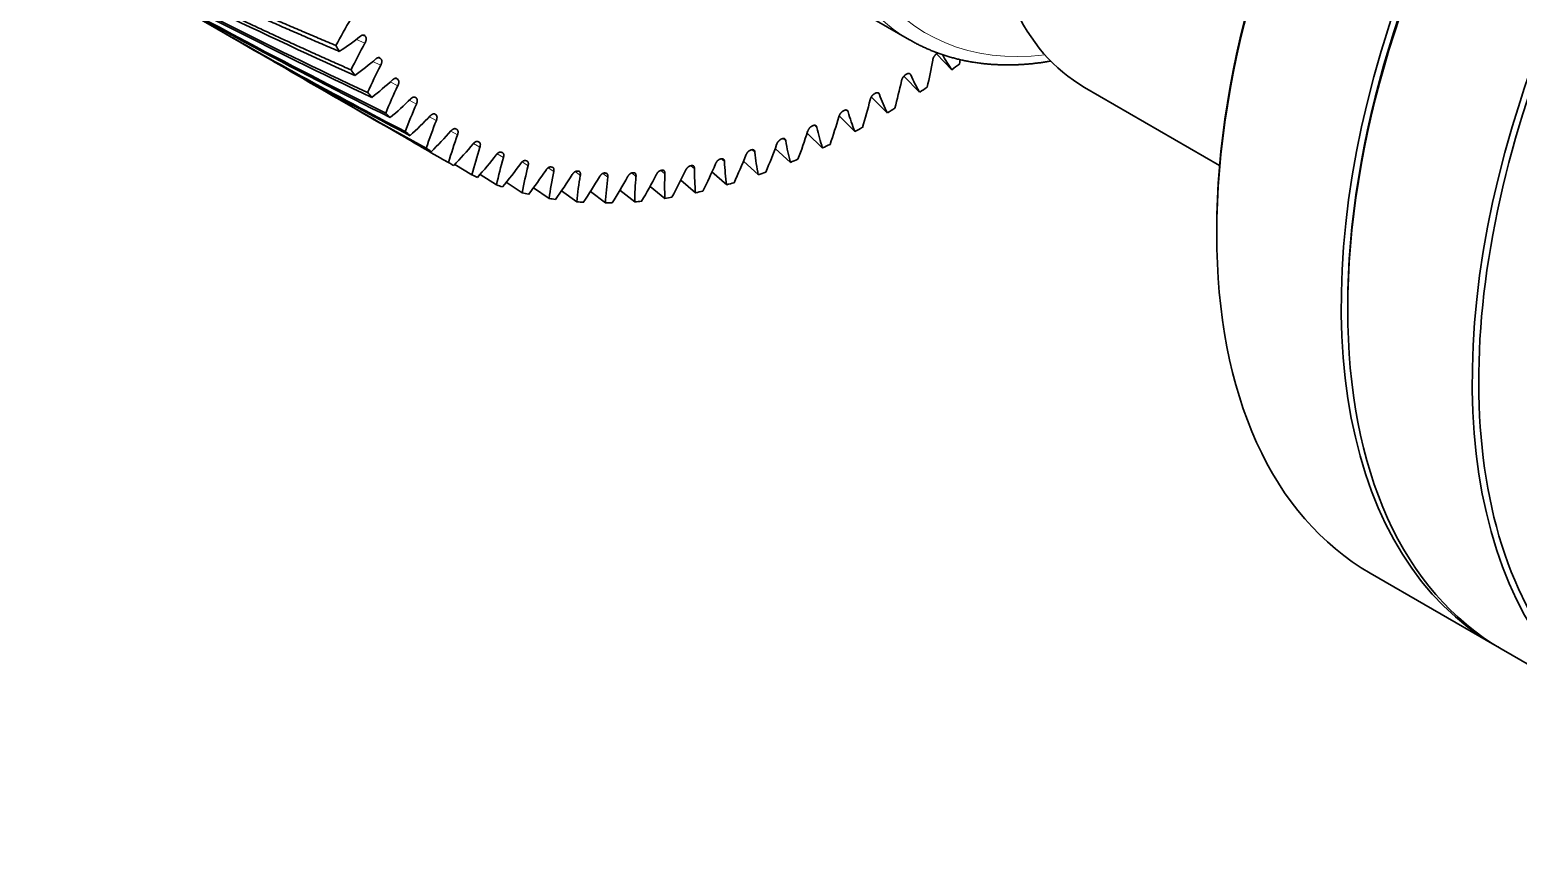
# Model space of a CAD drawing. Extents: x 228 to 1870, y -35 to 994.
# Drawn here: x 822.6 to 983.3, y 735.2 to 823.6 of the extents above; entities that cross this region are included whole.
import ezdxf

# ---------------------------------------------------------------- set-up
doc = ezdxf.new("R2010")
doc.units = 0
doc.layers.get('0').update_dxf_attribs({"lineweight": 13})

# ---------------------------------------------------------------- blocks, each defined once
blk = doc.blocks.new('BLOCK15')
at = {"color": 7, "lineweight": 35}
for p, q in [((60.89, -98.66), (74.68, -106.62)), ((-2.24, -104.21), (0.84, -105.99)), ((15.93, -106.26), (15.9, -106.21)), ((15.96, -106.31), (15.93, -106.26)), ((17.59, -108.67), (17.56, -108.62)), ((17.63, -108.72), (17.59, -108.67)), ((77.63, -108.11), (77.56, -108.15)), ((79.24, -109.85), (77.59, -108.13)), ((77.7, -108.06), (77.63, -108.11)), ((77.72, -108.04), (77.7, -108.06)), ((80.14, -108.76), (80.05, -109.25)), ((19.42, -110.89), (19.38, -110.84)), ((75.76, -112.28), (74.06, -110.54)), ((74.28, -110.37), (74.21, -110.41)), ((74.35, -110.32), (74.28, -110.37)), ((11.03, -111.87), (14.11, -113.65)), ((19.45, -110.93), (19.42, -110.89)), ((70.92, -112.43), (70.85, -112.47)), ((70.99, -112.39), (70.92, -112.43)), ((93.56, -111.75), (108.14, -120.17)), ((21.39, -112.89), (21.35, -112.86)), ((21.43, -112.93), (21.39, -112.89)), ((72.27, -114.51), (70.54, -112.78)), ((23.46, -114.66), (23.43, -114.64)), ((23.5, -114.69), (23.46, -114.66)), ((23.55, -114.73), (23.5, -114.69)), ((68.77, -116.51), (67.06, -114.84)), ((67.55, -114.28), (67.48, -114.31)), ((67.62, -114.24), (67.55, -114.28)), ((25.71, -116.24), (25.7, -116.24)), ((25.76, -116.27), (25.71, -116.24)), ((25.81, -116.3), (25.76, -116.27)), ((60.93, -117.3), (60.86, -117.32)), ((65.28, -118.3), (63.61, -116.71)), ((64.2, -115.91), (64.13, -115.94)), ((64.27, -115.88), (64.2, -115.91)), ((28.15, -117.63), (28.09, -117.61)), ((28.2, -117.66), (28.15, -117.63)), ((28.21, -117.66), (28.2, -117.66)), ((30.66, -118.77), (30.6, -118.75)), ((30.71, -118.79), (30.66, -118.77)), ((30.74, -118.8), (30.71, -118.79)), ((57.56, -118.51), (57.49, -118.54)), ((57.63, -118.49), (57.56, -118.51)), ((61.8, -119.86), (60.16, -118.34)), ((60.86, -117.32), (60.8, -117.35)), ((24.89, -119.87), (24.3, -119.53)), ((24.3, -119.53), (25.03, -119.95)), ((27.42, -121.2), (25.58, -120.08)), ((33.29, -119.67), (33.23, -119.66)), ((33.34, -119.69), (33.29, -119.67)), ((36.02, -120.35), (35.97, -120.34)), ((36.08, -120.36), (36.02, -120.35)), ((51.07, -120.21), (51.01, -120.22)), ((51.14, -120.19), (51.07, -120.21)), ((54.29, -119.47), (54.23, -119.49)), ((54.36, -119.46), (54.29, -119.47)), ((58.35, -121.19), (56.74, -119.73)), ((30.08, -122.29), (28.31, -121.16)), ((32.86, -123.14), (31.14, -121.99)), ((38.86, -120.79), (38.81, -120.78)), ((38.92, -120.8), (38.86, -120.79)), ((41.8, -121), (41.74, -120.99)), ((41.86, -121), (41.8, -121)), ((44.82, -120.97), (44.75, -120.97)), ((44.88, -120.96), (44.82, -120.97)), ((47.91, -120.7), (47.85, -120.71)), ((47.98, -120.7), (47.91, -120.7)), ((51.56, -123.13), (49.97, -121.78)), ((54.93, -122.28), (53.34, -120.88)), ((35.75, -123.75), (34.07, -122.58)), ((38.75, -124.11), (37.1, -122.92)), ((41.83, -124.23), (40.21, -123.01)), ((45, -124.11), (43.4, -122.85)), ((48.25, -123.74), (46.66, -122.44)), ((107.83, -127.17), (107.83, -127.58)), ((121.98, -135.33), (121.98, -135.74)), ((124.4, -164.2), (137.84, -171.96)), ((138.55, -172.37), (151.98, -180.12))]:
    blk.add_line(p, q, dxfattribs=at)
at = {"color": 7, "lineweight": 13}
for p, q in [((14.96, -106.57), (15.88, -106.98)), ((15.56, -106.13), (15.96, -106.31)), ((15.66, -106.1), (15.9, -106.21)), ((16.71, -108.97), (17.58, -109.37)), ((17.27, -108.55), (17.63, -108.72)), ((17.37, -108.53), (17.56, -108.62)), ((19.14, -110.78), (19.45, -110.93)), ((19.23, -110.77), (19.38, -110.84)), ((74.65, -110.26), (74.8, -110.41)), ((18.61, -111.17), (19.43, -111.57)), ((71.24, -112.33), (71.42, -112.51)), ((20.65, -113.15), (21.43, -113.56)), ((21.16, -112.8), (21.43, -112.93)), ((21.24, -112.8), (21.35, -112.86)), ((22.83, -114.93), (23.58, -115.33)), ((23.34, -114.61), (23.55, -114.73)), ((23.4, -114.62), (23.46, -114.66)), ((67.82, -114.19), (68.04, -114.4)), ((25.15, -116.48), (25.87, -116.89)), ((25.66, -116.22), (25.81, -116.3)), ((25.69, -116.23), (25.71, -116.24)), ((61.03, -117.27), (61.31, -117.53)), ((64.42, -115.84), (64.67, -116.08)), ((27.59, -117.81), (28.29, -118.22)), ((57.67, -118.48), (57.98, -118.76)), ((30.16, -118.91), (30.83, -119.33)), ((32.85, -119.79), (33.49, -120.21)), ((35.65, -120.43), (36.26, -120.85)), ((51.06, -120.21), (51.45, -120.53)), ((54.34, -119.46), (54.69, -119.76)), ((38.56, -120.85), (39.13, -121.26)), ((41.56, -121.04), (42.09, -121.43)), ((44.65, -120.99), (45.14, -121.37)), ((47.82, -120.72), (48.26, -121.07))]:
    blk.add_line(p, q, dxfattribs=at)
at = {"color": 7, "lineweight": 35}
for centre, radius, start, end in [((262.1, 440.75), 604.15, 242.40945, 245.83422), ((267.88, 425.95), 594.21, 241.46392, 244.93711), ((270.01, 422.31), 592.11, 241.17856, 244.66182), ((277.14, 410.55), 585.48, 240.22692, 243.74352), ((279.75, 407.91), 584.5, 240.00815, 243.4622), ((288.73, 399.82), 581.99, 240.00269, 242.52605), ((61.14, -132.44), 54.56, 149.0524, 152.4872), ((291.66, 397.77), 581.68, 240.00182, 242.24141), ((-6.18, -78.48), 35.16, 303.2742, 307.8778), ((63.27, -133.42), 54.27, 150.8409, 154.2881), ((15.7, -106.32), 0.226, 31.624, 65.8995), ((300.83, 390.07), 579.6, 239.41757, 240.00013), ((-7.19, -79.91), 37.63, 305.7258, 310.1255), ((17.38, -108.76), 0.222, 36.699, 65.005), ((36.25, -102), 41.48, 346.4243, 350.5478), ((90.06, -101.97), 13.38, 207.8404, 216.0424), ((65.23, -134.04), 53.66, 152.6327, 156.1059), ((19.22, -110.99), 0.217, 41.8629, 63.9965), ((74.49, -110.55), 0.341, 23.5856, 43.7807), ((88.21, -104.7), 14.58, 203.0711, 211.3525), ((301.09, 390.54), 580.13, 240.00054, 241.29907), ((-8.09, -81.3), 40.06, 308.0651, 312.285), ((67.01, -134.33), 52.75, 154.4347, 157.9478), ((71.1, -112.62), 0.341, 18.8892, 43.6847), ((30.93, -102.23), 43.76, 344.3838, 348.3624), ((303.88, 388.24), 579.54, 239.9994, 241.01359), ((-8.83, -82.67), 42.41, 310.3053, 314.3678), ((68.62, -134.32), 51.55, 156.2542, 159.8216), ((21.2, -113.01), 0.214, 47.1038, 62.8968), ((25.82, -102.19), 45.91, 342.4037, 346.2571), ((86.46, -107.3), 15.92, 199.1049, 206.9149), ((-9.39, -84.03), 44.64, 312.4583, 316.3841), ((70.05, -134.01), 50.08, 158.0984, 161.7351), ((20.95, -101.9), 47.89, 340.4748, 344.2215), ((67.71, -114.49), 0.343, 14.3509, 43.5524), ((84.86, -109.77), 17.45, 195.3794, 202.7267), ((314.1, 382.41), 579.6, 239.41812, 239.99991), ((-9.74, -85.39), 46.72, 314.5354, 318.3436), ((71.32, -133.45), 48.37, 159.975, 163.6968), ((16.37, -101.39), 49.66, 338.5885, 342.2454), ((64.32, -116.14), 0.346, 9.9807, 43.409), ((83.41, -112.13), 19.15, 191.8818, 198.7854), ((-9.83, -86.76), 48.62, 316.5468, 320.2552), ((72.44, -132.66), 46.45, 161.892, 165.7158), ((80.94, -116.55), 23.07, 185.5067, 191.6054), ((12.11, -100.68), 51.2, 336.7366, 340.32), ((82.11, -114.39), 21.03, 188.5965, 195.0826), ((-9.65, -88.14), 50.3, 318.5022, 322.1275), ((73.43, -131.66), 44.35, 163.8579, 167.8016), ((-9.15, -89.53), 51.74, 320.4104, 323.9683), ((74.32, -130.47), 42.1, 165.8818, 169.9647), ((33.28, -119.89), 0.214, 56.9745, 73.5315), ((36.04, -120.57), 0.218, 55.8925, 78.7617), ((51.2, -120.43), 0.245, 52.4993, 103.5618), ((4.66, -98.77), 53.47, 333.1057, 336.5867), ((54.44, -119.7), 0.251, 52.4123, 108.2032), ((79.9, -118.62), 25.24, 182.5951, 188.3383), ((8.2, -99.8), 52.47, 334.9115, 338.4364), ((-8.33, -90.93), 52.91, 322.2798, 325.7853), ((75.13, -129.13), 39.74, 167.9733, 172.2163), ((-7.14, -92.33), 53.78, 324.1184, 327.5857), ((75.88, -127.64), 37.31, 170.1429, 174.5687), ((38.9, -121.02), 0.222, 54.8894, 83.9198), ((-5.57, -93.72), 54.35, 325.9337, 329.3767), ((76.62, -126.03), 34.83, 172.4021, 177.035), ((41.86, -121.22), 0.227, 54.0162, 88.9879), ((-3.61, -95.07), 54.61, 327.733, 331.1653), ((44.9, -121.2), 0.232, 53.3075, 93.9523), ((77.36, -124.32), 32.36, 174.7631, 179.6295), ((-1.26, -96.38), 54.54, 329.5235, 332.9585), ((48.01, -120.93), 0.238, 52.8004, 98.8011), ((78.14, -122.51), 29.91, 177.2391, 182.3673), ((1.5, -97.62), 54.16, 331.312, 334.7632), ((78.98, -120.6), 27.53, 179.8447, 185.2647)]:
    blk.add_arc(centre, radius, start, end, dxfattribs=at)
at = {"color": 7, "lineweight": 13}
for centre, major_axis, start_param, end_param in [((102.18, -58.99), (27.5, 47.63), 0, 3.141633), ((103.24, -59.6), (-26.75, -46.33), 2.733504, 6.691274)]:
    blk.add_ellipse(centre, major_axis=major_axis, ratio=0.57735, start_param=start_param, end_param=end_param, dxfattribs=at)
at = {"color": 7, "lineweight": 35}
for centre, major_axis, start_param, end_param in [((192.33, -111.04), (-39.75, -68.85), 2.356194, 7.068583), ((164.4, -94.92), (-40, -69.28), 3.926991, 5.497787), ((164.05, -94.71), (39.75, 68.85), 0.785398, 2.356194), ((177.84, -102.67), (40, 69.28), 0.785398, 3.141633), ((178.54, -103.08), (-40, -69.28), 3.926991, 5.497787), ((178.19, -102.88), (39.75, 68.85), 0.785398, 2.356194), ((191.98, -110.84), (40, 69.28), 0.785398, 3.141633), ((118.56, -68.45), (-25, -43.3), 5.497787, 6.283225), ((70.71, -40.82), (45.68, 79.13), 2.81363, 2.826187), ((70.71, -40.82), (45.68, 79.13), 4.059434, 4.071991), ((70.71, -40.82), (45.68, 79.13), 2.867795, 2.880352), ((70.71, -40.82), (45.68, 79.13), 2.921961, 2.934517), ((70.71, -40.82), (45.68, 79.13), 4.005269, 4.017825), ((70.71, -40.82), (45.68, 79.13), 3.951103, 3.96366), ((70.71, -40.82), (45.68, 79.13), 2.976126, 2.988683), ((70.71, -40.82), (45.68, 79.13), 3.030292, 3.042848), ((70.71, -40.82), (45.68, 79.13), 3.896938, 3.909494), ((70.71, -40.82), (45.68, 79.13), 3.084457, 3.097014), ((70.71, -40.82), (45.68, 79.13), 3.842772, 3.855329), ((70.71, -40.82), (45.68, 79.13), 3.138622, 3.141593), ((70.71, -40.82), (45.68, 79.13), 3.141593, 3.151179), ((70.71, -40.82), (45.68, 79.13), 3.788607, 3.801164), ((70.71, -40.82), (45.68, 79.13), 3.192788, 3.205344), ((70.71, -40.82), (45.68, 79.13), 3.680276, 3.692833), ((70.71, -40.82), (45.68, 79.13), 3.734442, 3.746998), ((70.71, -40.82), (45.68, 79.13), 3.246953, 3.25951), ((70.71, -40.82), (45.68, 79.13), 3.301119, 3.313675), ((70.71, -40.82), (45.68, 79.13), 3.571946, 3.584502), ((70.71, -40.82), (45.68, 79.13), 3.626111, 3.638667), ((70.71, -40.82), (45.68, 79.13), 3.355284, 3.36784), ((70.71, -40.82), (45.68, 79.13), 3.409449, 3.422006), ((70.71, -40.82), (45.68, 79.13), 3.463615, 3.476171), ((70.71, -40.82), (45.68, 79.13), 3.51778, 3.530337), ((164.4, -94.92), (-40, -69.28), 5.497787, 6.283225), ((178.54, -103.08), (-40, -69.28), 5.497787, 6.283225), ((177.84, -102.67), (40, 69.28), 3.141633, 3.150432)]:
    blk.add_ellipse(centre, major_axis=major_axis, ratio=0.57735, start_param=start_param, end_param=end_param, dxfattribs=at)
for points in [[(12.75, -107.24), (6.01, -104.41), (-0.67, -101.49), (-7.28, -98.49), (-13.82, -95.4), (-20.31, -92.22)], [(-19.83, -92.71), (-13.37, -95.92), (-6.84, -99.04), (-0.25, -102.07), (6.4, -105.01), (13.11, -107.87)], [(14.38, -109.87), (7.73, -106.93), (1.15, -103.89), (-5.36, -100.77), (-11.82, -97.56), (-18.22, -94.26)]]:
    blk.add_open_spline(points, degree=5, dxfattribs=at)
for points, degree, knots in [([(15.8, -106.12), (15.79, -106.11), (15.78, -106.11), (15.76, -106.11), (15.72, -106.1), (15.66, -106.1), (15.62, -106.11), (15.55, -106.13), (15.48, -106.17), (15.46, -106.19), (15.43, -106.21), (15.4, -106.22)], 5, [0.3668721, 0.3668721, 0.3668721, 0.3668721, 0.3668721, 0.3668721, 0.525209, 0.525209, 0.525209, 1.0464555, 1.0464555, 1.0464555, 1.3163465, 1.3163465, 1.3163465, 1.3163465, 1.3163465, 1.3163465]), ([(15.88, -106.98), (15.91, -106.91), (15.94, -106.85), (15.97, -106.79), (16, -106.67), (16.02, -106.56), (16.02, -106.51), (16.01, -106.43), (15.99, -106.37), (15.98, -106.35), (15.97, -106.33), (15.96, -106.31)], 5, [0, 0, 0, 0, 0, 0, 0.531407, 0.531407, 0.531407, 1.052069, 1.052069, 1.052069, 1.315353, 1.315353, 1.315353, 1.315353, 1.315353, 1.315353]), ([(89.91, -108.92), (89.76, -108.94), (89.46, -108.99), (89.02, -109.06), (88.57, -109.12), (88.12, -109.17), (87.68, -109.22), (87.24, -109.26), (86.8, -109.28), (86.38, -109.31), (85.95, -109.32), (85.53, -109.33), (85.12, -109.33), (84.72, -109.33), (84.32, -109.31), (83.92, -109.29), (83.52, -109.27), (83.13, -109.24), (82.73, -109.2), (82.3, -109.15), (81.83, -109.08), (81.33, -109.01), (80.86, -108.92), (80.41, -108.83), (79.96, -108.72), (79.51, -108.61), (79.07, -108.49), (78.64, -108.36), (78.2, -108.22), (77.78, -108.07), (77.37, -107.92), (76.98, -107.76), (76.58, -107.59), (76.19, -107.41), (75.81, -107.23), (75.43, -107.04), (75.05, -106.83), (74.8, -106.69), (74.68, -106.62)], 3, [0, 0, 0, 0, 0.457256, 0.911664, 1.363703, 1.812975, 2.259958, 2.704601, 3.13521, 3.563356, 3.989534, 4.413809, 4.818745, 5.221604, 5.622867, 6.022185, 6.420006, 6.815994, 7.210568, 7.603429, 8.122109, 8.641361, 9.105005, 9.566633, 10.026851, 10.485328, 10.942597, 11.398381, 11.853164, 12.306916, 12.736632, 13.16549, 13.59361, 14.021112, 14.448409, 14.875335, 15.302012, 15.728565, 15.728565, 15.728565, 15.728565]), ([(17.48, -108.55), (17.46, -108.55), (17.44, -108.54), (17.43, -108.54), (17.37, -108.53), (17.31, -108.54), (17.27, -108.55), (17.2, -108.58), (17.13, -108.62), (17.11, -108.64), (17.08, -108.66), (17.06, -108.68)], 5, [0.298333, 0.298333, 0.298333, 0.298333, 0.298333, 0.298333, 0.525209, 0.525209, 0.525209, 1.046456, 1.046456, 1.046456, 1.316346, 1.316346, 1.316346, 1.316346, 1.316346, 1.316346]), ([(17.58, -109.37), (17.61, -109.31), (17.64, -109.25), (17.66, -109.19), (17.69, -109.07), (17.7, -108.96), (17.7, -108.91), (17.69, -108.83), (17.66, -108.77), (17.65, -108.75), (17.64, -108.73), (17.63, -108.72)], 5, [0, 0, 0, 0, 0, 0, 0.531407, 0.531407, 0.531407, 1.052069, 1.052069, 1.052069, 1.315353, 1.315353, 1.315353, 1.315353, 1.315353, 1.315353]), ([(77.56, -108.15), (77.52, -108.19), (77.47, -108.23), (77.43, -108.27), (77.35, -108.37), (77.28, -108.48), (77.25, -108.54), (77.21, -108.62), (77.19, -108.72), (77.18, -108.75), (77.17, -108.78), (77.17, -108.81)], 5, [0, 0, 0, 0, 0, 0, 0.525209, 0.525209, 0.525209, 1.046456, 1.046456, 1.046456, 1.316347, 1.316347, 1.316347, 1.316347, 1.316347, 1.316347]), ([(19.31, -110.79), (19.29, -110.78), (19.27, -110.78), (19.25, -110.77), (19.19, -110.76), (19.12, -110.78), (19.08, -110.79), (19.01, -110.83), (18.94, -110.88), (18.91, -110.89), (18.89, -110.91), (18.86, -110.94)], 5, [0.229901, 0.229901, 0.229901, 0.229901, 0.229901, 0.229901, 0.525209, 0.525209, 0.525209, 1.046456, 1.046456, 1.046456, 1.316347, 1.316347, 1.316347, 1.316347, 1.316347, 1.316347]), ([(74.21, -110.41), (74.16, -110.44), (74.12, -110.48), (74.07, -110.52), (73.99, -110.62), (73.92, -110.72), (73.89, -110.78), (73.85, -110.87), (73.82, -110.96), (73.81, -110.99), (73.8, -111.02), (73.79, -111.06)], 5, [0, 0, 0, 0, 0, 0, 0.525209, 0.525209, 0.525209, 1.046456, 1.046456, 1.046456, 1.316347, 1.316347, 1.316347, 1.316347, 1.316347, 1.316347]), ([(74.73, -110.31), (74.72, -110.3), (74.71, -110.29), (74.69, -110.28), (74.65, -110.25), (74.59, -110.24), (74.55, -110.24), (74.49, -110.26), (74.42, -110.28), (74.39, -110.3), (74.37, -110.31), (74.35, -110.32)], 5, [0.298947, 0.298947, 0.298947, 0.298947, 0.298947, 0.298947, 0.531407, 0.531407, 0.531407, 1.052069, 1.052069, 1.052069, 1.315353, 1.315353, 1.315353, 1.315353, 1.315353, 1.315353]), ([(19.43, -111.57), (19.46, -111.51), (19.49, -111.44), (19.51, -111.38), (19.53, -111.26), (19.54, -111.16), (19.53, -111.11), (19.52, -111.04), (19.49, -110.98), (19.48, -110.96), (19.47, -110.94), (19.45, -110.93)], 5, [0, 0, 0, 0, 0, 0, 0.531407, 0.531407, 0.531407, 1.052069, 1.052069, 1.052069, 1.315352, 1.315352, 1.315352, 1.315352, 1.315352, 1.315352]), ([(70.85, -112.47), (70.8, -112.49), (70.75, -112.53), (70.71, -112.57), (70.62, -112.66), (70.55, -112.76), (70.52, -112.82), (70.48, -112.91), (70.44, -113), (70.43, -113.03), (70.42, -113.06), (70.41, -113.1)], 5, [0, 0, 0, 0, 0, 0, 0.525209, 0.525209, 0.525209, 1.046456, 1.046456, 1.046456, 1.316346, 1.316346, 1.316346, 1.316346, 1.316346, 1.316346]), ([(71.34, -112.39), (71.34, -112.38), (71.33, -112.37), (71.32, -112.36), (71.28, -112.34), (71.23, -112.32), (71.19, -112.32), (71.12, -112.33), (71.06, -112.35), (71.03, -112.36), (71.01, -112.37), (70.99, -112.39)], 5, [0.3643709, 0.3643709, 0.3643709, 0.3643709, 0.3643709, 0.3643709, 0.5314072, 0.5314072, 0.5314072, 1.0520695, 1.0520695, 1.0520695, 1.3153525, 1.3153525, 1.3153525, 1.3153525, 1.3153525, 1.3153525]), ([(21.3, -112.82), (21.27, -112.81), (21.25, -112.8), (21.22, -112.8), (21.15, -112.79), (21.08, -112.81), (21.04, -112.83), (20.97, -112.87), (20.9, -112.92), (20.87, -112.94), (20.85, -112.96), (20.82, -112.99)], 5, [0.161846, 0.161846, 0.161846, 0.161846, 0.161846, 0.161846, 0.525209, 0.525209, 0.525209, 1.046456, 1.046456, 1.046456, 1.316347, 1.316347, 1.316347, 1.316347, 1.316347, 1.316347]), ([(21.43, -113.56), (21.46, -113.49), (21.49, -113.43), (21.5, -113.37), (21.53, -113.25), (21.52, -113.15), (21.52, -113.1), (21.5, -113.03), (21.47, -112.98), (21.46, -112.96), (21.44, -112.95), (21.43, -112.93)], 5, [0, 0, 0, 0, 0, 0, 0.531407, 0.531407, 0.531407, 1.052069, 1.052069, 1.052069, 1.315352, 1.315352, 1.315352, 1.315352, 1.315352, 1.315352]), ([(23.43, -114.64), (23.4, -114.62), (23.37, -114.61), (23.34, -114.61), (23.26, -114.61), (23.18, -114.64), (23.14, -114.66), (23.07, -114.7), (23, -114.76), (22.98, -114.78), (22.95, -114.8), (22.93, -114.83)], 5, [0.094434, 0.094434, 0.094434, 0.094434, 0.094434, 0.094434, 0.525209, 0.525209, 0.525209, 1.046456, 1.046456, 1.046456, 1.316347, 1.316347, 1.316347, 1.316347, 1.316347, 1.316347]), ([(23.58, -115.33), (23.61, -115.27), (23.63, -115.2), (23.64, -115.14), (23.66, -115.03), (23.66, -114.93), (23.65, -114.88), (23.62, -114.82), (23.59, -114.77), (23.58, -114.75), (23.56, -114.74), (23.55, -114.73)], 5, [0, 0, 0, 0, 0, 0, 0.531407, 0.531407, 0.531407, 1.052069, 1.052069, 1.052069, 1.315353, 1.315353, 1.315353, 1.315353, 1.315353, 1.315353]), ([(67.48, -114.31), (67.44, -114.34), (67.39, -114.37), (67.35, -114.41), (67.26, -114.49), (67.18, -114.59), (67.15, -114.65), (67.1, -114.73), (67.07, -114.83), (67.05, -114.86), (67.04, -114.89), (67.03, -114.92)], 5, [0, 0, 0, 0, 0, 0, 0.525209, 0.525209, 0.525209, 1.046455, 1.046455, 1.046455, 1.316346, 1.316346, 1.316346, 1.316346, 1.316346, 1.316346]), ([(67.96, -114.25), (67.95, -114.25), (67.94, -114.24), (67.94, -114.24), (67.9, -114.21), (67.86, -114.19), (67.82, -114.19), (67.76, -114.19), (67.69, -114.21), (67.67, -114.22), (67.65, -114.23), (67.62, -114.24)], 5, [0.4278291, 0.4278291, 0.4278291, 0.4278291, 0.4278291, 0.4278291, 0.5314072, 0.5314072, 0.5314072, 1.0520695, 1.0520695, 1.0520695, 1.3153525, 1.3153525, 1.3153525, 1.3153525, 1.3153525, 1.3153525]), ([(25.7, -116.24), (25.67, -116.22), (25.64, -116.21), (25.6, -116.2), (25.52, -116.21), (25.43, -116.24), (25.38, -116.27), (25.31, -116.31), (25.25, -116.38), (25.22, -116.4), (25.2, -116.42), (25.17, -116.45)], 5, [0.027934, 0.027934, 0.027934, 0.027934, 0.027934, 0.027934, 0.525209, 0.525209, 0.525209, 1.046456, 1.046456, 1.046456, 1.316347, 1.316347, 1.316347, 1.316347, 1.316347, 1.316347]), ([(25.87, -116.89), (25.89, -116.82), (25.91, -116.76), (25.92, -116.7), (25.94, -116.59), (25.93, -116.49), (25.91, -116.45), (25.89, -116.39), (25.85, -116.34), (25.84, -116.33), (25.82, -116.31), (25.81, -116.3)], 5, [0, 0, 0, 0, 0, 0, 0.531407, 0.531407, 0.531407, 1.052069, 1.052069, 1.052069, 1.315352, 1.315352, 1.315352, 1.315352, 1.315352, 1.315352]), ([(61.22, -117.33), (61.19, -117.3), (61.16, -117.28), (61.12, -117.27), (61.06, -117.27), (61, -117.28), (60.98, -117.28), (60.96, -117.29), (60.93, -117.3)], 5, [0.551805, 0.551805, 0.551805, 0.551805, 0.551805, 0.551805, 1.0520694, 1.0520694, 1.0520694, 1.3153525, 1.3153525, 1.3153525, 1.3153525, 1.3153525, 1.3153525]), ([(64.13, -115.94), (64.08, -115.96), (64.04, -115.99), (63.99, -116.03), (63.9, -116.11), (63.82, -116.21), (63.79, -116.26), (63.74, -116.34), (63.7, -116.44), (63.69, -116.47), (63.68, -116.5), (63.66, -116.53)], 5, [0, 0, 0, 0, 0, 0, 0.525209, 0.525209, 0.525209, 1.046456, 1.046456, 1.046456, 1.316346, 1.316346, 1.316346, 1.316346, 1.316346, 1.316346]), ([(64.58, -115.9), (64.57, -115.9), (64.57, -115.9), (64.57, -115.89), (64.54, -115.87), (64.5, -115.85), (64.46, -115.84), (64.4, -115.84), (64.34, -115.85), (64.31, -115.86), (64.29, -115.87), (64.27, -115.88)], 5, [0.4900555, 0.4900555, 0.4900555, 0.4900555, 0.4900555, 0.4900555, 0.5314072, 0.5314072, 0.5314072, 1.0520695, 1.0520695, 1.0520695, 1.3153525, 1.3153525, 1.3153525, 1.3153525, 1.3153525, 1.3153525]), ([(28.09, -117.61), (28.06, -117.59), (28.02, -117.58), (27.98, -117.58), (27.9, -117.59), (27.8, -117.63), (27.76, -117.66), (27.69, -117.71), (27.62, -117.77), (27.6, -117.8), (27.58, -117.82), (27.55, -117.85)], 5, [0, 0, 0, 0, 0, 0, 0.525209, 0.525209, 0.525209, 1.046456, 1.046456, 1.046456, 1.316347, 1.316347, 1.316347, 1.316347, 1.316347, 1.316347]), ([(28.29, -118.22), (28.31, -118.16), (28.32, -118.1), (28.33, -118.04), (28.34, -117.93), (28.33, -117.83), (28.31, -117.79), (28.28, -117.73), (28.25, -117.69), (28.23, -117.68), (28.22, -117.67), (28.21, -117.66)], 5, [0, 0, 0, 0, 0, 0, 0.531407, 0.531407, 0.531407, 1.052069, 1.052069, 1.052069, 1.279378, 1.279378, 1.279378, 1.279378, 1.279378, 1.279378]), ([(30.6, -118.75), (30.57, -118.73), (30.53, -118.73), (30.49, -118.73), (30.4, -118.74), (30.31, -118.79), (30.26, -118.82), (30.19, -118.88), (30.13, -118.94), (30.11, -118.97), (30.08, -119), (30.06, -119.02)], 5, [0, 0, 0, 0, 0, 0, 0.525209, 0.525209, 0.525209, 1.046456, 1.046456, 1.046456, 1.316347, 1.316347, 1.316347, 1.316347, 1.316347, 1.316347]), ([(30.83, -119.33), (30.85, -119.26), (30.86, -119.2), (30.87, -119.14), (30.87, -119.04), (30.85, -118.95), (30.84, -118.9), (30.81, -118.86), (30.77, -118.83), (30.76, -118.82), (30.75, -118.81), (30.74, -118.8)], 5, [0, 0, 0, 0, 0, 0, 0.531407, 0.531407, 0.531407, 1.052069, 1.052069, 1.052069, 1.212847, 1.212847, 1.212847, 1.212847, 1.212847, 1.212847]), ([(57.49, -118.54), (57.45, -118.55), (57.4, -118.57), (57.35, -118.6), (57.26, -118.67), (57.18, -118.76), (57.14, -118.81), (57.09, -118.9), (57.04, -118.99), (57.03, -119.02), (57.01, -119.05), (57, -119.08)], 5, [0, 0, 0, 0, 0, 0, 0.525209, 0.525209, 0.525209, 1.046456, 1.046456, 1.046456, 1.316347, 1.316347, 1.316347, 1.316347, 1.316347, 1.316347]), ([(57.88, -118.53), (57.86, -118.51), (57.83, -118.49), (57.8, -118.48), (57.75, -118.47), (57.69, -118.48), (57.67, -118.48), (57.65, -118.48), (57.63, -118.49)], 5, [0.613682, 0.613682, 0.613682, 0.613682, 0.613682, 0.613682, 1.0520695, 1.0520695, 1.0520695, 1.3153525, 1.3153525, 1.3153525, 1.3153525, 1.3153525, 1.3153525]), ([(57.98, -118.76), (57.98, -118.71), (57.97, -118.66), (57.95, -118.61), (57.93, -118.57), (57.9, -118.54), (57.89, -118.54), (57.89, -118.53), (57.88, -118.53)], 5, [0, 0, 0, 0, 0, 0, 0.5314072, 0.5314072, 0.5314072, 0.613682, 0.613682, 0.613682, 0.613682, 0.613682, 0.613682]), ([(60.8, -117.35), (60.75, -117.37), (60.7, -117.39), (60.66, -117.43), (60.57, -117.5), (60.49, -117.6), (60.45, -117.65), (60.4, -117.73), (60.36, -117.82), (60.34, -117.86), (60.33, -117.89), (60.32, -117.92)], 5, [0, 0, 0, 0, 0, 0, 0.525209, 0.525209, 0.525209, 1.046456, 1.046456, 1.046456, 1.316347, 1.316347, 1.316347, 1.316347, 1.316347, 1.316347]), ([(61.31, -117.53), (61.3, -117.48), (61.29, -117.43), (61.27, -117.39), (61.25, -117.36), (61.22, -117.33), (61.22, -117.33), (61.22, -117.33), (61.22, -117.33)], 5, [0, 0, 0, 0, 0, 0, 0.5314072, 0.5314072, 0.5314072, 0.551805, 0.551805, 0.551805, 0.551805, 0.551805, 0.551805]), ([(33.23, -119.66), (33.19, -119.65), (33.15, -119.64), (33.11, -119.65), (33.02, -119.67), (32.93, -119.72), (32.88, -119.76), (32.82, -119.81), (32.75, -119.89), (32.73, -119.91), (32.71, -119.94), (32.69, -119.97)], 5, [0, 0, 0, 0, 0, 0, 0.525209, 0.525209, 0.525209, 1.046456, 1.046456, 1.046456, 1.316347, 1.316347, 1.316347, 1.316347, 1.316347, 1.316347]), ([(33.49, -120.21), (33.51, -120.14), (33.52, -120.08), (33.52, -120.02), (33.52, -119.92), (33.49, -119.83), (33.48, -119.79), (33.45, -119.76), (33.41, -119.73), (33.41, -119.72), (33.4, -119.72), (33.4, -119.71)], 5, [0, 0, 0, 0, 0, 0, 0.531407, 0.531407, 0.531407, 1.052069, 1.052069, 1.052069, 1.145522, 1.145522, 1.145522, 1.145522, 1.145522, 1.145522]), ([(35.97, -120.34), (35.93, -120.33), (35.89, -120.33), (35.84, -120.34), (35.75, -120.37), (35.66, -120.42), (35.62, -120.46), (35.55, -120.52), (35.49, -120.6), (35.47, -120.62), (35.44, -120.65), (35.42, -120.68)], 5, [0, 0, 0, 0, 0, 0, 0.525209, 0.525209, 0.525209, 1.046456, 1.046456, 1.046456, 1.316347, 1.316347, 1.316347, 1.316347, 1.316347, 1.316347]), ([(36.26, -120.85), (36.27, -120.78), (36.28, -120.72), (36.28, -120.67), (36.28, -120.57), (36.25, -120.48), (36.22, -120.45), (36.2, -120.42), (36.17, -120.4), (36.16, -120.39), (36.16, -120.39), (36.16, -120.39)], 5, [0, 0, 0, 0, 0, 0, 0.531407, 0.531407, 0.531407, 1.052069, 1.052069, 1.052069, 1.077451, 1.077451, 1.077451, 1.077451, 1.077451, 1.077451]), ([(51.01, -120.22), (50.96, -120.23), (50.92, -120.24), (50.87, -120.27), (50.78, -120.33), (50.69, -120.41), (50.65, -120.46), (50.59, -120.53), (50.54, -120.62), (50.52, -120.65), (50.51, -120.68), (50.49, -120.71)], 5, [0, 0, 0, 0, 0, 0, 0.525209, 0.525209, 0.525209, 1.046455, 1.046455, 1.046455, 1.316346, 1.316346, 1.316346, 1.316346, 1.316346, 1.316346]), ([(51.45, -120.53), (51.45, -120.47), (51.44, -120.42), (51.43, -120.37), (51.41, -120.31), (51.38, -120.27), (51.37, -120.26), (51.36, -120.25), (51.34, -120.24)], 5, [0, 0, 0, 0, 0, 0, 0.5314072, 0.5314072, 0.5314072, 0.7404707, 0.7404707, 0.7404707, 0.7404707, 0.7404707, 0.7404707]), ([(54.23, -119.49), (54.18, -119.5), (54.13, -119.52), (54.09, -119.55), (53.99, -119.62), (53.91, -119.7), (53.87, -119.75), (53.82, -119.83), (53.77, -119.92), (53.75, -119.95), (53.73, -119.98), (53.72, -120.01)], 5, [0, 0, 0, 0, 0, 0, 0.525209, 0.525209, 0.525209, 1.046456, 1.046456, 1.046456, 1.316347, 1.316347, 1.316347, 1.316347, 1.316347, 1.316347]), ([(54.69, -119.76), (54.69, -119.71), (54.68, -119.65), (54.67, -119.61), (54.64, -119.56), (54.61, -119.52), (54.61, -119.51), (54.6, -119.51), (54.59, -119.5)], 5, [0, 0, 0, 0, 0, 0, 0.5314072, 0.5314072, 0.5314072, 0.6763171, 0.6763171, 0.6763171, 0.6763171, 0.6763171, 0.6763171]), ([(38.81, -120.78), (38.76, -120.78), (38.72, -120.78), (38.68, -120.79), (38.59, -120.83), (38.49, -120.89), (38.45, -120.93), (38.39, -120.99), (38.33, -121.07), (38.3, -121.1), (38.28, -121.13), (38.26, -121.16)], 5, [0, 0, 0, 0, 0, 0, 0.525209, 0.525209, 0.525209, 1.046455, 1.046455, 1.046455, 1.316346, 1.316346, 1.316346, 1.316346, 1.316346, 1.316346]), ([(39.13, -121.26), (39.14, -121.19), (39.14, -121.13), (39.14, -121.08), (39.13, -120.99), (39.1, -120.91), (39.08, -120.88), (39.06, -120.85), (39.03, -120.83)], 5, [0, 0, 0, 0, 0, 0, 0.531407, 0.531407, 0.531407, 1.008931, 1.008931, 1.008931, 1.008931, 1.008931, 1.008931]), ([(41.74, -120.99), (41.7, -120.99), (41.65, -121), (41.61, -121.01), (41.51, -121.06), (41.42, -121.12), (41.38, -121.16), (41.32, -121.23), (41.26, -121.31), (41.24, -121.34), (41.22, -121.37), (41.2, -121.4)], 5, [0, 0, 0, 0, 0, 0, 0.525209, 0.525209, 0.525209, 1.046456, 1.046456, 1.046456, 1.316347, 1.316347, 1.316347, 1.316347, 1.316347, 1.316347]), ([(42.09, -121.43), (42.1, -121.37), (42.1, -121.31), (42.1, -121.26), (42.08, -121.17), (42.05, -121.11), (42.03, -121.08), (42.01, -121.06), (41.99, -121.04)], 5, [0, 0, 0, 0, 0, 0, 0.5314072, 0.5314072, 0.5314072, 0.940573, 0.940573, 0.940573, 0.940573, 0.940573, 0.940573]), ([(44.75, -120.97), (44.71, -120.97), (44.67, -120.98), (44.62, -121), (44.53, -121.05), (44.44, -121.12), (44.4, -121.16), (44.34, -121.24), (44.28, -121.32), (44.26, -121.35), (44.24, -121.38), (44.22, -121.41)], 5, [0, 0, 0, 0, 0, 0, 0.525209, 0.525209, 0.525209, 1.046456, 1.046456, 1.046456, 1.316347, 1.316347, 1.316347, 1.316347, 1.316347, 1.316347]), ([(45.14, -121.37), (45.14, -121.31), (45.14, -121.25), (45.14, -121.2), (45.12, -121.12), (45.09, -121.06), (45.07, -121.04), (45.05, -121.02), (45.03, -121.01)], 5, [0, 0, 0, 0, 0, 0, 0.5314072, 0.5314072, 0.5314072, 0.8727991, 0.8727991, 0.8727991, 0.8727991, 0.8727991, 0.8727991]), ([(47.85, -120.71), (47.8, -120.72), (47.76, -120.73), (47.71, -120.75), (47.62, -120.8), (47.53, -120.88), (47.49, -120.93), (47.43, -121), (47.38, -121.09), (47.36, -121.12), (47.34, -121.15), (47.32, -121.18)], 5, [0, 0, 0, 0, 0, 0, 0.525209, 0.525209, 0.525209, 1.046456, 1.046456, 1.046456, 1.316347, 1.316347, 1.316347, 1.316347, 1.316347, 1.316347]), ([(48.26, -121.07), (48.26, -121.01), (48.26, -120.95), (48.25, -120.9), (48.23, -120.84), (48.2, -120.78), (48.19, -120.77), (48.17, -120.75), (48.16, -120.74)], 5, [0, 0, 0, 0, 0, 0, 0.5314071, 0.5314071, 0.5314071, 0.8060757, 0.8060757, 0.8060757, 0.8060757, 0.8060757, 0.8060757])]:
    blk.add_open_spline(points, degree=degree, knots=knots, dxfattribs=at)

msp = doc.modelspace()

# ---------------------------------------------------------------- block references
at = {"lineweight": 0}
msp.add_blockref('BLOCK15', (842.939131, 929.100094), dxfattribs=at)

doc.saveas('drawing.dxf')
